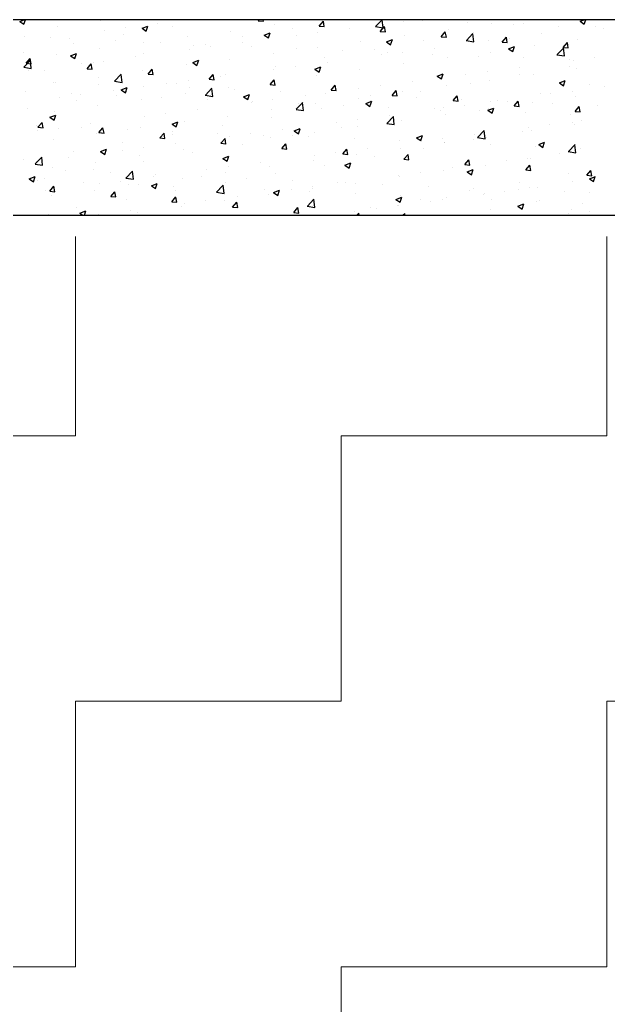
# Model space of a CAD drawing. Header units: millimetres. Extents: x 331487 to 517269, y 198509 to 399936.
# Drawn here: x 446555 to 447247, y 337279 to 338439 of the extents above; entities that cross this region are included whole.
import ezdxf

# ---------------------------------------------------------------- set-up
doc = ezdxf.new("R2010")
doc.units = ezdxf.units.MM
doc.header["$MEASUREMENT"] = 0
doc.layers.add('9th_Column', color=2, linetype='Continuous', lineweight=25)
doc.layers.add('9th_Hatch-4', color=252, linetype='Continuous', lineweight=5)
doc.layers.add('COLUMN', color=6, linetype='Continuous')

msp = doc.modelspace()

# ---------------------------------------------------------------- linework, layer by layer
at = {"layer": '9th_Column'}
for p, q in [((447934.3, 338438.5), (442904.3, 338438.5)), ((443134.3, 338208.5), (447704.3, 338208.5))]:
    msp.add_line(p, q, dxfattribs=at)
at = {"layer": '9th_Hatch-4', "linetype": 'Continuous'}
for p, q in [((446620.4, 337949.1), (446620.4, 338183.5)), ((447245.4, 337949.1), (447245.4, 338183.5)), ((446307.9, 337949.1), (446620.4, 337949.1)), ((446932.9, 337949.1), (447245.4, 337949.1)), ((446932.9, 337636.6), (446932.9, 337949.1)), ((446620.4, 337636.6), (446932.9, 337636.6)), ((446620.4, 337324.1), (446620.4, 337636.6)), ((447245.4, 337636.6), (447557.9, 337636.6)), ((447245.4, 337324.1), (447245.4, 337636.6)), ((446307.9, 337324.1), (446620.4, 337324.1)), ((446932.9, 337324.1), (447245.4, 337324.1)), ((446932.9, 337011.6), (446932.9, 337324.1))]:
    msp.add_line(p, q, dxfattribs=at)
at = {"layer": 'COLUMN', "color": 2, "linetype": 'Continuous'}
for p, q in [((446555, 338436.5), (446560.4, 338438.5)), ((446555, 338436.5), (446560, 338433.1)), ((446560, 338433.1), (446561.8, 338438.5)), ((446650.4, 338437.4), (446650.4, 338437.4)), ((446717.4, 338434.3), (446717.4, 338434.3)), ((446835.5, 338437.3), (446836.5, 338438.5)), ((446835.5, 338437.3), (446841.5, 338436.8)), ((446841.5, 338436.8), (446841.2, 338438.5)), ((446854.9, 338432.6), (446854.9, 338432.6)), ((446907.3, 338431), (446912.1, 338436.8)), ((446913.2, 338430.5), (446912.1, 338436.8)), ((446973.5, 338430.5), (446981.1, 338438.5)), ((446982.3, 338429), (446981.2, 338438.5)), ((447006.3, 338436.4), (447006.3, 338436.4)), ((447028.4, 338437.6), (447028.4, 338437.6)), ((447081.8, 338435.4), (447081.8, 338435.4)), ((447109.4, 338433.6), (447109.4, 338433.6)), ((447135.2, 338433.1), (447135.2, 338433.1)), ((447147, 338433.7), (447147, 338433.7)), ((447213.9, 338436.7), (447218.7, 338438.5)), ((447213.9, 338436.7), (447218.9, 338433.3)), ((447218.9, 338433.3), (447220.6, 338438.5)), ((446599.9, 338431), (446599.9, 338431)), ((446654.4, 338426.1), (446654.4, 338426.1)), ((446676.7, 338420.6), (446676.7, 338420.6)), ((446679.5, 338429.4), (446679.5, 338429.4)), ((446698.8, 338428.4), (446705.8, 338431.1)), ((446698.8, 338428.4), (446703.7, 338425.1)), ((446703.7, 338425.1), (446705.8, 338431.1)), ((446735, 338430.6), (446735, 338430.6)), ((446803, 338425.1), (446803, 338425.1)), ((446842.5, 338420.4), (446849.5, 338423.1)), ((446847.4, 338417.1), (446849.5, 338423.1)), ((446875.6, 338428.6), (446875.6, 338428.6)), ((446905.3, 338423.1), (446905.3, 338423.1)), ((446907.3, 338431), (446913.2, 338430.5)), ((446943.2, 338428.1), (446943.2, 338428.1)), ((446973.4, 338430.4), (446982.3, 338429)), ((446979, 338424.8), (446983.8, 338430.5)), ((446979, 338424.8), (446985, 338424.2)), ((446985, 338424.2), (446983.8, 338430.5)), ((447050.7, 338418.5), (447055.5, 338424.2)), ((447056.7, 338418), (447055.5, 338424.2)), ((447058.9, 338427.2), (447058.9, 338427.2)), ((447080.2, 338414), (447088, 338422.1)), ((447089, 338412.5), (447087.9, 338422)), ((447088.7, 338423.7), (447088.7, 338423.7)), ((447169, 338421.8), (447169, 338421.8)), ((447188.6, 338430.9), (447188.6, 338430.9)), ((447232.1, 338430.2), (447232.1, 338430.2)), ((447241.9, 338428.6), (447241.9, 338428.6)), ((446560.4, 338418.3), (446560.4, 338418.3)), ((446591.3, 338417.7), (446591.3, 338417.7)), ((446613.8, 338416), (446613.8, 338416)), ((446618.3, 338410.6), (446618.3, 338410.6)), ((446667.1, 338413.8), (446667.1, 338413.8)), ((446701.1, 338411.6), (446701.1, 338411.6)), ((446720.5, 338411.5), (446720.5, 338411.5)), ((446752.5, 338418.7), (446752.5, 338418.7)), ((446773.9, 338409.3), (446773.9, 338409.3)), ((446817.1, 338411.5), (446817.1, 338411.5)), ((446817.3, 338418.6), (446817.3, 338418.6)), ((446842.5, 338420.4), (446847.5, 338417.1)), ((446880.3, 338419.8), (446880.3, 338419.8)), ((446955.6, 338412.7), (446955.6, 338412.7)), ((446986.2, 338412.4), (446993.2, 338415.1)), ((446986.2, 338412.4), (446991.2, 338409.1)), ((446991.2, 338409.1), (446993.2, 338415.1)), ((447007.5, 338420.2), (447007.5, 338420.2)), ((447030.4, 338413.7), (447030.4, 338413.7)), ((447050.7, 338418.5), (447056.7, 338418)), ((447080.1, 338413.9), (447089, 338412.5)), ((447106.1, 338413.6), (447106.1, 338413.6)), ((447122.4, 338412.2), (447127.3, 338418)), ((447122.4, 338412.2), (447128.4, 338411.7)), ((447128.4, 338411.7), (447127.3, 338418)), ((447131.1, 338416.9), (447131.1, 338416.9)), ((447194.2, 338405.9), (447199, 338411.7)), ((447200.1, 338405.4), (447199, 338411.7)), ((447211.4, 338414.9), (447211.4, 338414.9)), ((446560, 338400.5), (446560, 338400.5)), ((446598.7, 338397.7), (446598.7, 338397.7)), ((446614.7, 338396.2), (446621.7, 338398.9)), ((446619.7, 338392.8), (446621.7, 338398.9)), ((446649.2, 338404.1), (446649.2, 338404.1)), ((446700.6, 338398.6), (446700.6, 338398.6)), ((446754.2, 338403.2), (446754.2, 338403.2)), ((446758.9, 338408.6), (446758.9, 338408.6)), ((446779.2, 338406.5), (446779.2, 338406.5)), ((446827.3, 338407), (446827.3, 338407)), ((446853.7, 338399.3), (446853.7, 338399.3)), ((446880.7, 338404.8), (446880.7, 338404.8)), ((446905.1, 338406.3), (446905.1, 338406.3)), ((446934, 338402.5), (446934, 338402.5)), ((446972.1, 338403.7), (446972.1, 338403.7)), ((446987.4, 338400.2), (446987.4, 338400.2)), ((447005.1, 338400.3), (447005.1, 338400.3)), ((447040.8, 338398), (447040.8, 338398)), ((447042.9, 338405.2), (447042.9, 338405.2)), ((447108.2, 338400.4), (447108.2, 338400.4)), ((447129.9, 338404.4), (447136.9, 338407.1)), ((447129.9, 338404.4), (447134.9, 338401.1)), ((447134.9, 338401.1), (447136.9, 338407.1)), ((447160.1, 338407.9), (447160.1, 338407.9)), ((447186.9, 338397.4), (447194.7, 338405.5)), ((447194.2, 338405.9), (447200.1, 338405.4)), ((447195.7, 338395.9), (447194.6, 338405.4)), ((446559.8, 338382.7), (446567.6, 338390.9)), ((446562.5, 338387.2), (446567.3, 338392.9)), ((446562.5, 338387.2), (446568.5, 338386.7)), ((446568.5, 338386.7), (446567.3, 338392.9)), ((446568.6, 338381.3), (446567.5, 338390.8)), ((446614.7, 338396.2), (446619.7, 338392.8)), ((446628.1, 338386.6), (446628.1, 338386.6)), ((446634.2, 338380.9), (446639.1, 338386.7)), ((446640.2, 338380.4), (446639.1, 338386.7)), ((446642.3, 338388.6), (446642.3, 338388.6)), ((446653.2, 338389.9), (446653.2, 338389.9)), ((446691, 338394.9), (446691, 338394.9)), ((446758.5, 338388.2), (446765.5, 338390.9)), ((446758.5, 338388.2), (446763.4, 338384.8)), ((446763.4, 338384.8), (446765.5, 338390.9)), ((446801.8, 338391.8), (446801.8, 338391.8)), ((446913.8, 338393.6), (446913.8, 338393.6)), ((446916.9, 338388.7), (446916.9, 338388.7)), ((446980, 338397), (446980, 338397)), ((447006.3, 338386.9), (447006.3, 338386.9)), ((447057.6, 338394), (447057.6, 338394)), ((447094.2, 338395.7), (447094.2, 338395.7)), ((447147.6, 338393.5), (447147.6, 338393.5)), ((447186.8, 338397.3), (447195.7, 338395.9)), ((447201, 338391.2), (447201, 338391.2)), ((447205.8, 338390.7), (447205.8, 338390.7)), ((447230.9, 338394), (447230.9, 338394)), ((446559.7, 338382.7), (446568.6, 338381.3)), ((446565, 338378.3), (446565, 338378.3)), ((446584, 338378.6), (446584, 338378.6)), ((446634.2, 338380.9), (446640.2, 338380.4)), ((446666.6, 338366.2), (446674.3, 338374.3)), ((446675.4, 338364.7), (446674.3, 338374.2)), ((446699.9, 338378.3), (446699.9, 338378.3)), ((446706, 338374.6), (446710.8, 338380.4)), ((446706, 338374.6), (446711.9, 338374.1)), ((446711.9, 338374.1), (446710.8, 338380.4)), ((446751.3, 338385.4), (446751.3, 338385.4)), ((446854, 338380.4), (446854, 338380.4)), ((446855.5, 338383.6), (446855.5, 338383.6)), ((446879, 338383.7), (446879, 338383.7)), ((446902.2, 338380.2), (446909.2, 338382.9)), ((446902.2, 338380.2), (446907.1, 338376.8)), ((446907.1, 338376.8), (446909.2, 338382.9)), ((446954.4, 338379.4), (446954.4, 338379.4)), ((447045.9, 338372.2), (447052.9, 338374.9)), ((447050.8, 338368.8), (447052.9, 338374.9)), ((447104.8, 338377.4), (447104.8, 338377.4)), ((447142.7, 338382.4), (447142.7, 338382.4)), ((447158.9, 338374.6), (447158.9, 338374.6)), ((447201.2, 338384), (447201.2, 338384)), ((447210.2, 338381.6), (447210.2, 338381.6)), ((446594.3, 338364.9), (446594.3, 338364.9)), ((446597.5, 338364.4), (446597.5, 338364.4)), ((446647.7, 338362.7), (446647.7, 338362.7)), ((446648, 338370.8), (446648, 338370.8)), ((446666.5, 338366.1), (446675.4, 338364.7)), ((446727.9, 338363.8), (446727.9, 338363.8)), ((446738.8, 338363.6), (446738.8, 338363.6)), ((446752.9, 338367.1), (446752.9, 338367.1)), ((446777.7, 338368.4), (446782.5, 338374.1)), ((446777.7, 338368.4), (446783.7, 338367.9)), ((446783.7, 338367.8), (446782.5, 338374.1)), ((446790.8, 338372.1), (446790.8, 338372.1)), ((446797.1, 338373.6), (446797.1, 338373.6)), ((446849.4, 338362.1), (446854.2, 338367.8)), ((446852.5, 338366), (446852.5, 338366)), ((446855.4, 338361.6), (446854.2, 338367.8)), ((446903.9, 338373), (446903.9, 338373)), ((447016.6, 338365.8), (447016.6, 338365.8)), ((447045.9, 338372.2), (447050.9, 338368.8)), ((447079.8, 338374.1), (447079.8, 338374.1)), ((447084.6, 338364), (447084.6, 338364)), ((447106.9, 338367.1), (447106.9, 338367.1)), ((447142.9, 338374), (447142.9, 338374)), ((447189.6, 338364.2), (447196.6, 338366.8)), ((447189.6, 338364.2), (447194.6, 338360.8)), ((447194.6, 338360.8), (447196.6, 338366.8)), ((446562, 338353.8), (446562, 338353.8)), ((446615.4, 338351.5), (446615.4, 338351.5)), ((446664.7, 338355.5), (446664.7, 338355.5)), ((446674.4, 338355.9), (446681.4, 338358.6)), ((446674.4, 338355.9), (446679.4, 338352.6)), ((446679.4, 338352.6), (446681.4, 338358.6)), ((446680.5, 338353.6), (446680.5, 338353.6)), ((446701, 338360.4), (446701, 338360.4)), ((446750.1, 338352.1), (446750.1, 338352.1)), ((446754.4, 338358.2), (446754.4, 338358.2)), ((446773.3, 338349.6), (446781.1, 338357.8)), ((446782.1, 338348.2), (446781, 338357.7)), ((446800.6, 338358.5), (446800.6, 338358.5)), ((446807.8, 338355.9), (446807.8, 338355.9)), ((446849.4, 338362.1), (446855.4, 338361.6)), ((446861.2, 338353.7), (446861.2, 338353.7)), ((446914.6, 338351.4), (446914.6, 338351.4)), ((446921.1, 338355.8), (446926, 338361.6)), ((446921.1, 338355.8), (446927.1, 338355.3)), ((446927.1, 338355.3), (446926, 338361.6)), ((446953.7, 338357.5), (446953.7, 338357.5)), ((446978.7, 338360.8), (446978.7, 338360.8)), ((446992.9, 338349.5), (446997.7, 338355.3)), ((446998.8, 338349), (446997.7, 338355.3)), ((447005.1, 338353.6), (447005.1, 338353.6)), ((447026.3, 338354), (447026.3, 338354)), ((447056.4, 338360.7), (447056.4, 338360.7)), ((447166.9, 338352.1), (447166.9, 338352.1)), ((447179.5, 338351.3), (447179.5, 338351.3)), ((447204.6, 338354.6), (447204.6, 338354.6)), ((447225.2, 338362.1), (447225.2, 338362.1)), ((447242.4, 338359.6), (447242.4, 338359.6)), ((446601.8, 338347.2), (446601.8, 338347.2)), ((446622.2, 338343.6), (446622.2, 338343.6)), ((446626.9, 338350.5), (446626.9, 338350.5)), ((446668.7, 338349.2), (446668.7, 338349.2)), ((446698.7, 338345), (446698.7, 338345)), ((446722.1, 338347), (446722.1, 338347)), ((446773.2, 338349.6), (446782.1, 338348.2)), ((446775.5, 338344.7), (446775.5, 338344.7)), ((446818.1, 338347.9), (446825.1, 338350.6)), ((446818.1, 338347.9), (446823.1, 338344.6)), ((446823.1, 338344.6), (446825.1, 338350.6)), ((446827.6, 338340.9), (446827.6, 338340.9)), ((446828.9, 338342.5), (446828.9, 338342.5)), ((446852.7, 338344.2), (446852.7, 338344.2)), ((446880, 338333.1), (446887.8, 338341.2)), ((446882.3, 338340.2), (446882.3, 338340.2)), ((446888.8, 338331.6), (446887.7, 338341.1)), ((446890.6, 338349.2), (446890.6, 338349.2)), ((446902.6, 338339.7), (446902.6, 338339.7)), ((446953.1, 338346.1), (446953.1, 338346.1)), ((446961.9, 338339.9), (446968.9, 338342.6)), ((446961.9, 338339.9), (446966.8, 338336.6)), ((446966.8, 338336.6), (446968.9, 338342.6)), ((446968, 338349.1), (446968, 338349.1)), ((446968, 338344), (446968, 338344)), ((446992.9, 338349.5), (446998.8, 338349)), ((447021.3, 338346.9), (447021.3, 338346.9)), ((447064.6, 338343.3), (447069.4, 338349)), ((447064.6, 338343.3), (447070.6, 338342.7)), ((447070.6, 338342.7), (447069.4, 338349)), ((447074.7, 338344.6), (447074.7, 338344.6)), ((447108.6, 338342), (447108.6, 338342)), ((447116.4, 338343), (447116.4, 338343)), ((447128.1, 338342.4), (447128.1, 338342.4)), ((447136.3, 338337), (447141.1, 338342.7)), ((447142.3, 338336.5), (447141.1, 338342.7)), ((447157.7, 338341.3), (447157.7, 338341.3)), ((447181.5, 338340.1), (447181.5, 338340.1)), ((447209, 338348.3), (447209, 338348.3)), ((446563.9, 338333.6), (446563.9, 338333.6)), ((446596.3, 338331.1), (446596.3, 338331.1)), ((446646.8, 338337.5), (446646.8, 338337.5)), ((446764.5, 338332.6), (446764.5, 338332.6)), ((446851.3, 338332.7), (446851.3, 338332.7)), ((446879.9, 338333), (446888.8, 338331.6)), ((446909.6, 338334), (446909.6, 338334)), ((446935.7, 338338), (446935.7, 338338)), ((446989, 338335.7), (446989, 338335.7)), ((447042.4, 338333.5), (447042.4, 338333.5)), ((447050.2, 338332), (447050.2, 338332)), ((447053.5, 338334.7), (447053.5, 338334.7)), ((447078.5, 338338), (447078.5, 338338)), ((447095.8, 338331.2), (447095.8, 338331.2)), ((447105.6, 338331.9), (447112.6, 338334.6)), ((447105.6, 338331.9), (447110.5, 338328.6)), ((447105.7, 338333.8), (447105.7, 338333.8)), ((447110.5, 338328.6), (447112.6, 338334.6)), ((447136.3, 338337), (447142.3, 338336.5)), ((447149.2, 338328.9), (447149.2, 338328.9)), ((447208, 338330.7), (447212.9, 338336.5)), ((447208, 338330.7), (447214, 338330.2)), ((447214, 338330.2), (447212.9, 338336.5)), ((447234.9, 338337.9), (447234.9, 338337.9)), ((446576.4, 338312), (446581.2, 338317.7)), ((446582.4, 338311.4), (446581.2, 338317.7)), ((446590.4, 338323.7), (446597.4, 338326.4)), ((446590.4, 338323.7), (446595.4, 338320.3)), ((446595.4, 338320.3), (446597.4, 338326.4)), ((446701.6, 338324.3), (446701.6, 338324.3)), ((446726.6, 338327.6), (446726.6, 338327.6)), ((446734.1, 338315.7), (446741.1, 338318.4)), ((446739.1, 338312.3), (446741.1, 338318.4)), ((446748.8, 338318.8), (446748.8, 338318.8)), ((446799.4, 338325.2), (446799.4, 338325.2)), ((446851.3, 338324), (446851.3, 338324)), ((446927.4, 338318.1), (446927.4, 338318.1)), ((446952.4, 338321.4), (446952.4, 338321.4)), ((446986.6, 338316.4), (446995.5, 338315.1)), ((446986.7, 338316.5), (446994.5, 338324.7)), ((446990.3, 338326.4), (446990.3, 338326.4)), ((446991.9, 338322), (446991.9, 338322)), ((446995.5, 338315.1), (446994.4, 338324.6)), ((447003.9, 338320.3), (447003.9, 338320.3)), ((447055.2, 338327.4), (447055.2, 338327.4)), ((447202.6, 338326.7), (447202.6, 338326.7)), ((447205.1, 338317.1), (447205.1, 338317.1)), ((447216.1, 338320.1), (447216.1, 338320.1)), ((446574.4, 338314.1), (446574.4, 338314.1)), ((446575.5, 338307.7), (446575.5, 338307.7)), ((446576.4, 338312), (446582.4, 338311.5)), ((446600.6, 338311), (446600.6, 338311)), ((446627.8, 338311.8), (446627.8, 338311.8)), ((446638.4, 338316), (446638.4, 338316)), ((446648.1, 338305.7), (446652.9, 338311.4)), ((446648.1, 338305.7), (446654.1, 338305.2)), ((446654.1, 338305.2), (446652.9, 338311.4)), ((446681.2, 338309.6), (446681.2, 338309.6)), ((446697.5, 338311.7), (446697.5, 338311.7)), ((446719.8, 338299.4), (446724.7, 338305.2)), ((446725.8, 338298.9), (446724.7, 338305.2)), ((446734.1, 338315.7), (446739.1, 338312.3)), ((446734.5, 338307.3), (446734.5, 338307.3)), ((446787.9, 338305.1), (446787.9, 338305.1)), ((446793, 338314), (446793, 338314)), ((446826.4, 338304.8), (446826.4, 338304.8)), ((446864.2, 338309.8), (446864.2, 338309.8)), ((446877.8, 338307.7), (446884.8, 338310.4)), ((446877.8, 338307.7), (446882.8, 338304.3)), ((446882.8, 338304.3), (446884.8, 338310.3)), ((446901.4, 338306.4), (446901.4, 338306.4)), ((446933.6, 338312), (446933.6, 338312)), ((446951.9, 338312.8), (446951.9, 338312.8)), ((447093.4, 338300), (447101.2, 338308.1)), ((447102.3, 338298.5), (447101.1, 338308)), ((447146.8, 338307.1), (447146.8, 338307.1)), ((447153.2, 338311.8), (447153.2, 338311.8)), ((447156.4, 338308), (447156.4, 338308)), ((447178.3, 338315.1), (447178.3, 338315.1)), ((447207.8, 338315), (447207.8, 338315)), ((446595, 338297.8), (446595, 338297.8)), ((446645.6, 338304.2), (446645.6, 338304.2)), ((446676.4, 338293.9), (446676.4, 338293.9)), ((446719.8, 338299.4), (446725.8, 338298.9)), ((446734.7, 338303.9), (446734.7, 338303.9)), ((446738.2, 338293.2), (446738.2, 338293.2)), ((446791.6, 338293.2), (446796.4, 338298.9)), ((446791.6, 338293.2), (446797.5, 338292.6)), ((446797.5, 338292.6), (446796.4, 338298.9)), ((446801.3, 338301.5), (446801.3, 338301.5)), ((446841.3, 338302.8), (446841.3, 338302.8)), ((446850.1, 338299.4), (446850.1, 338299.4)), ((446875.3, 338302), (446875.3, 338302)), ((446894.7, 338300.6), (446894.7, 338300.6)), ((446948.1, 338298.3), (446948.1, 338298.3)), ((447001.4, 338296.1), (447001.4, 338296.1)), ((447021.5, 338299.7), (447028.5, 338302.3)), ((447021.5, 338299.7), (447026.5, 338296.3)), ((447026.5, 338296.3), (447028.5, 338302.3)), ((447027.2, 338295.2), (447027.2, 338295.2)), ((447052.2, 338298.5), (447052.2, 338298.5)), ((447054, 338294.1), (447054, 338294.1)), ((447054.8, 338293.8), (447054.8, 338293.8)), ((447088.4, 338297), (447088.4, 338297)), ((447090.1, 338303.5), (447090.1, 338303.5)), ((447093.4, 338299.9), (447102.3, 338298.5)), ((447104.5, 338300.5), (447104.5, 338300.5)), ((447165.3, 338291.6), (447172.3, 338294.3)), ((447170.2, 338288.3), (447172.3, 338294.3)), ((446618.1, 338283.9), (446618.1, 338283.9)), ((446650.1, 338283.4), (446657.1, 338286.1)), ((446650.1, 338283.4), (446655.1, 338280.1)), ((446655.1, 338280.1), (446657.1, 338286.1)), ((446675.3, 338284.9), (446675.3, 338284.9)), ((446700.3, 338288.2), (446700.3, 338288.2)), ((446747.6, 338285.5), (446747.6, 338285.5)), ((446758.6, 338282), (446758.6, 338282)), ((446798.1, 338291.9), (446798.1, 338291.9)), ((446817, 338292), (446817, 338292)), ((446863.3, 338286.9), (446868.1, 338292.6)), ((446863.3, 338286.9), (446869.3, 338286.4)), ((446869.3, 338286.3), (446868.1, 338292.6)), ((446926.1, 338281.9), (446926.1, 338281.9)), ((446935, 338280.6), (446939.8, 338286.3)), ((446941, 338280.1), (446939.8, 338286.3)), ((446964, 338286.9), (446964, 338286.9)), ((447002.7, 338287), (447002.7, 338287)), ((447030.1, 338287), (447030.1, 338287)), ((447108.2, 338291.5), (447108.2, 338291.5)), ((447161.6, 338289.3), (447161.6, 338289.3)), ((447165.3, 338291.6), (447170.2, 338288.3)), ((447200.1, 338283.3), (447209, 338282)), ((447200.2, 338283.4), (447208, 338291.6)), ((447206.6, 338281.7), (447206.6, 338281.7)), ((447209, 338282), (447207.9, 338291.5)), ((447215, 338287), (447215, 338287)), ((446559.7, 338273.9), (446559.7, 338273.9)), ((446573.1, 338268.8), (446580.9, 338276.9)), ((446574.3, 338271.6), (446574.3, 338271.6)), ((446581.9, 338267.3), (446580.8, 338276.8)), ((446612.1, 338276.6), (446612.1, 338276.6)), ((446644.3, 338271), (446644.3, 338271)), ((446696.3, 338278.5), (446696.3, 338278.5)), ((446700.3, 338272), (446700.3, 338272)), ((446793.8, 338275.4), (446800.8, 338278.1)), ((446793.8, 338275.4), (446798.8, 338272.1)), ((446798.8, 338272.1), (446800.8, 338278.1)), ((446837.9, 338270.3), (446837.9, 338270.3)), ((446900.2, 338273.1), (446900.2, 338273.1)), ((446901.1, 338278.6), (446901.1, 338278.6)), ((446935, 338280.6), (446941, 338280.1)), ((446937.5, 338267.4), (446944.5, 338270.1)), ((446942.5, 338264), (446944.5, 338270.1)), ((446950.7, 338279.5), (446950.7, 338279.5)), ((446971.8, 338277), (446971.8, 338277)), ((447006.7, 338274.3), (447011.6, 338280.1)), ((447006.7, 338274.3), (447012.7, 338273.8)), ((447012.7, 338273.8), (447011.6, 338280.1)), ((447078.5, 338268.1), (447083.3, 338273.8)), ((447084.4, 338267.5), (447083.3, 338273.8)), ((447126.9, 338272.4), (447126.9, 338272.4)), ((447151.9, 338275.7), (447151.9, 338275.7)), ((447155.2, 338274.7), (447155.2, 338274.7)), ((447189.8, 338280.7), (447189.8, 338280.7)), ((446573, 338268.7), (446581.9, 338267.3)), ((446593.8, 338264.6), (446593.8, 338264.6)), ((446608.3, 338260.7), (446608.3, 338260.7)), ((446642, 338262), (446642, 338262)), ((446661.7, 338258.5), (446661.7, 338258.5)), ((446679.8, 338252.2), (446687.6, 338260.3)), ((446688.6, 338250.8), (446687.5, 338260.3)), ((446775, 338262), (446775, 338262)), ((446796.9, 338258.6), (446796.9, 338258.6)), ((446800.1, 338265.3), (446800.1, 338265.3)), ((446848.9, 338266.1), (446848.9, 338266.1)), ((446913.5, 338267), (446913.5, 338267)), ((446937.5, 338267.4), (446942.5, 338264)), ((447025.9, 338259.1), (447025.9, 338259.1)), ((447052.8, 338260.8), (447052.8, 338260.8)), ((447063.8, 338264.1), (447063.8, 338264.1)), ((447078.5, 338268.1), (447084.4, 338267.5)), ((447081.2, 338259.4), (447088.2, 338262.1)), ((447081.2, 338259.4), (447086.2, 338256)), ((447086.2, 338256), (447088.2, 338262.1)), ((447103.3, 338267.2), (447103.3, 338267.2)), ((447150.2, 338261.8), (447155, 338267.5)), ((447150.2, 338261.8), (447156.2, 338261.3)), ((447156.2, 338261.2), (447155, 338267.5)), ((447221.9, 338255.5), (447226.7, 338261.2)), ((447227.9, 338255), (447226.7, 338261.2)), ((446566.1, 338251.2), (446573.1, 338253.9)), ((446566.1, 338251.2), (446571.1, 338247.8)), ((446571, 338247.8), (446573.1, 338253.9)), ((446576, 338249.6), (446576, 338249.6)), ((446583.7, 338252), (446583.7, 338252)), ((446629.4, 338247.3), (446629.4, 338247.3)), ((446674, 338248.7), (446674, 338248.7)), ((446679.7, 338252.1), (446688.6, 338250.8)), ((446711.9, 338253.7), (446711.9, 338253.7)), ((446715.1, 338256.2), (446715.1, 338256.2)), ((446746.4, 338252.2), (446746.4, 338252.2)), ((446768.4, 338254), (446768.4, 338254)), ((446796.8, 338247), (446796.8, 338247)), ((446821.8, 338251.7), (446821.8, 338251.7)), ((446855.2, 338257), (446855.2, 338257)), ((446875.2, 338249.5), (446875.2, 338249.5)), ((446928.6, 338247.2), (446928.6, 338247.2)), ((446937.7, 338247.5), (446937.7, 338247.5)), ((447000.9, 338255.8), (447000.9, 338255.8)), ((447001.4, 338253.8), (447001.4, 338253.8)), ((447142.6, 338247.4), (447142.6, 338247.4)), ((447200.9, 338257.4), (447200.9, 338257.4)), ((447205.4, 338248.4), (447205.4, 338248.4)), ((447221.9, 338255.5), (447227.9, 338255)), ((447225, 338251.4), (447232, 338254.1)), ((447225, 338251.4), (447229.9, 338248)), ((447226.7, 338249.5), (447226.7, 338249.5)), ((447229.9, 338248), (447231.9, 338254.1)), ((446585.8, 338237.1), (446585.8, 338237.1)), ((446590.3, 338236.8), (446595.1, 338242.5)), ((446590.3, 338236.8), (446596.2, 338236.2)), ((446596.2, 338236.2), (446595.1, 338242.5)), ((446643.1, 338237.7), (446643.1, 338237.7)), ((446649, 338245.4), (446649, 338245.4)), ((446662, 338230.5), (446666.8, 338236.2)), ((446668, 338230), (446666.8, 338236.2)), ((446682.8, 338245.1), (446682.8, 338245.1)), ((446695.1, 338245.2), (446695.1, 338245.2)), ((446709.8, 338243.2), (446716.8, 338245.8)), ((446709.8, 338243.2), (446714.8, 338239.8)), ((446714.8, 338239.8), (446716.8, 338245.8)), ((446736.1, 338242.8), (446736.1, 338242.8)), ((446738.5, 338237), (446738.5, 338237)), ((446786.4, 338235.6), (446795.3, 338234.2)), ((446786.5, 338235.7), (446794.3, 338243.8)), ((446789.5, 338240.5), (446789.5, 338240.5)), ((446795.3, 338234.2), (446794.2, 338243.7)), ((446842.9, 338238.3), (446842.9, 338238.3)), ((446853.5, 338235.1), (446860.5, 338237.8)), ((446853.5, 338235.1), (446858.5, 338231.8)), ((446858.5, 338231.8), (446860.5, 338237.8)), ((446874.8, 338239.2), (446874.8, 338239.2)), ((446896.3, 338236), (446896.3, 338236)), ((446899, 338239.9), (446899, 338239.9)), ((446899.8, 338242.5), (446899.8, 338242.5)), ((446949.5, 338246.3), (446949.5, 338246.3)), ((446982, 338245), (446982, 338245)), ((447035.4, 338242.7), (447035.4, 338242.7)), ((447084.3, 338237.4), (447084.3, 338237.4)), ((447088.7, 338240.4), (447088.7, 338240.4)), ((447125.6, 338236.2), (447125.6, 338236.2)), ((447142.1, 338238.2), (447142.1, 338238.2)), ((447154, 338241.4), (447154, 338241.4)), ((447163.5, 338241.2), (447163.5, 338241.2)), ((447195.5, 338235.9), (447195.5, 338235.9)), ((447224.9, 338235.4), (447224.9, 338235.4)), ((446592.6, 338231.3), (446592.6, 338231.3)), ((446662, 338230.5), (446668, 338230)), ((446680.2, 338227), (446680.2, 338227)), ((446733.7, 338224.2), (446738.5, 338230)), ((446733.7, 338224.2), (446739.7, 338223.7)), ((446739.7, 338223.7), (446738.5, 338229.9)), ((446773.8, 338225.9), (446773.8, 338225.9)), ((446795.7, 338225.3), (446795.7, 338225.3)), ((446805.4, 338217.9), (446810.3, 338223.7)), ((446811.4, 338217.4), (446810.3, 338223.7)), ((446811.6, 338230.9), (446811.6, 338230.9)), ((446847.6, 338232.8), (446847.6, 338232.8)), ((446893.3, 338219.1), (446901, 338227.2)), ((446902.1, 338217.7), (446901, 338227.2)), ((446949.7, 338233.8), (446949.7, 338233.8)), ((446997.2, 338227.1), (447004.2, 338229.8)), ((446997.2, 338227.1), (447002.2, 338223.8)), ((447002.2, 338223.8), (447004.2, 338229.8)), ((447003.1, 338231.5), (447003.1, 338231.5)), ((447026, 338227.4), (447026, 338227.4)), ((447037.5, 338224.6), (447037.5, 338224.6)), ((447051.6, 338227.5), (447051.6, 338227.5)), ((447056.4, 338229.3), (447056.4, 338229.3)), ((447100.6, 338233), (447100.6, 338233)), ((447102.1, 338233.9), (447102.1, 338233.9)), ((447109.8, 338227), (447109.8, 338227)), ((447163.2, 338224.8), (447163.2, 338224.8)), ((447166.6, 338225.4), (447166.6, 338225.4)), ((446621.9, 338217), (446621.9, 338217)), ((446625.8, 338210.9), (446632.8, 338213.6)), ((446631.1, 338208.5), (446632.8, 338213.6)), ((446685.6, 338214.3), (446685.6, 338214.3)), ((446693.9, 338211.9), (446693.9, 338211.9)), ((446745.2, 338218.9), (446745.2, 338218.9)), ((446748.7, 338222.6), (446748.7, 338222.6)), ((446805.4, 338217.9), (446811.4, 338217.4)), ((446877.2, 338211.7), (446882, 338217.4)), ((446883.1, 338211.1), (446882, 338217.4)), ((446893.2, 338219), (446902.1, 338217.7)), ((446948.3, 338213), (446948.3, 338213)), ((446967.7, 338217.4), (446967.7, 338217.4)), ((446974.5, 338216.4), (446974.5, 338216.4)), ((446999.6, 338219.7), (446999.6, 338219.7)), ((447000.2, 338220.5), (447000.2, 338220.5)), ((447108.3, 338215.4), (447108.3, 338215.4)), ((447140.9, 338219.1), (447147.9, 338221.8)), ((447140.9, 338219.1), (447145.9, 338215.8)), ((447145.9, 338215.8), (447147.9, 338221.8)), ((447204.1, 338215.2), (447204.1, 338215.2)), ((447216.6, 338222.5), (447216.6, 338222.5)), ((447225.4, 338213.4), (447225.4, 338213.4)), ((446588.4, 338209.9), (446588.4, 338209.9)), ((446625.8, 338210.9), (446629.3, 338208.5)), ((446647.7, 338209.3), (446647.7, 338209.3)), ((446877.2, 338211.7), (446883.1, 338211.1)), ((446951.5, 338208.5), (446953.7, 338211.1)), ((446954.2, 338208.5), (446953.7, 338211.1)), ((447005.7, 338208.5), (447007.8, 338210.7)), ((447007.9, 338208.5), (447007.7, 338210.6)), ((447200.4, 338210.1), (447200.4, 338210.1))]:
    msp.add_line(p, q, dxfattribs=at)

doc.saveas('drawing.dxf')
